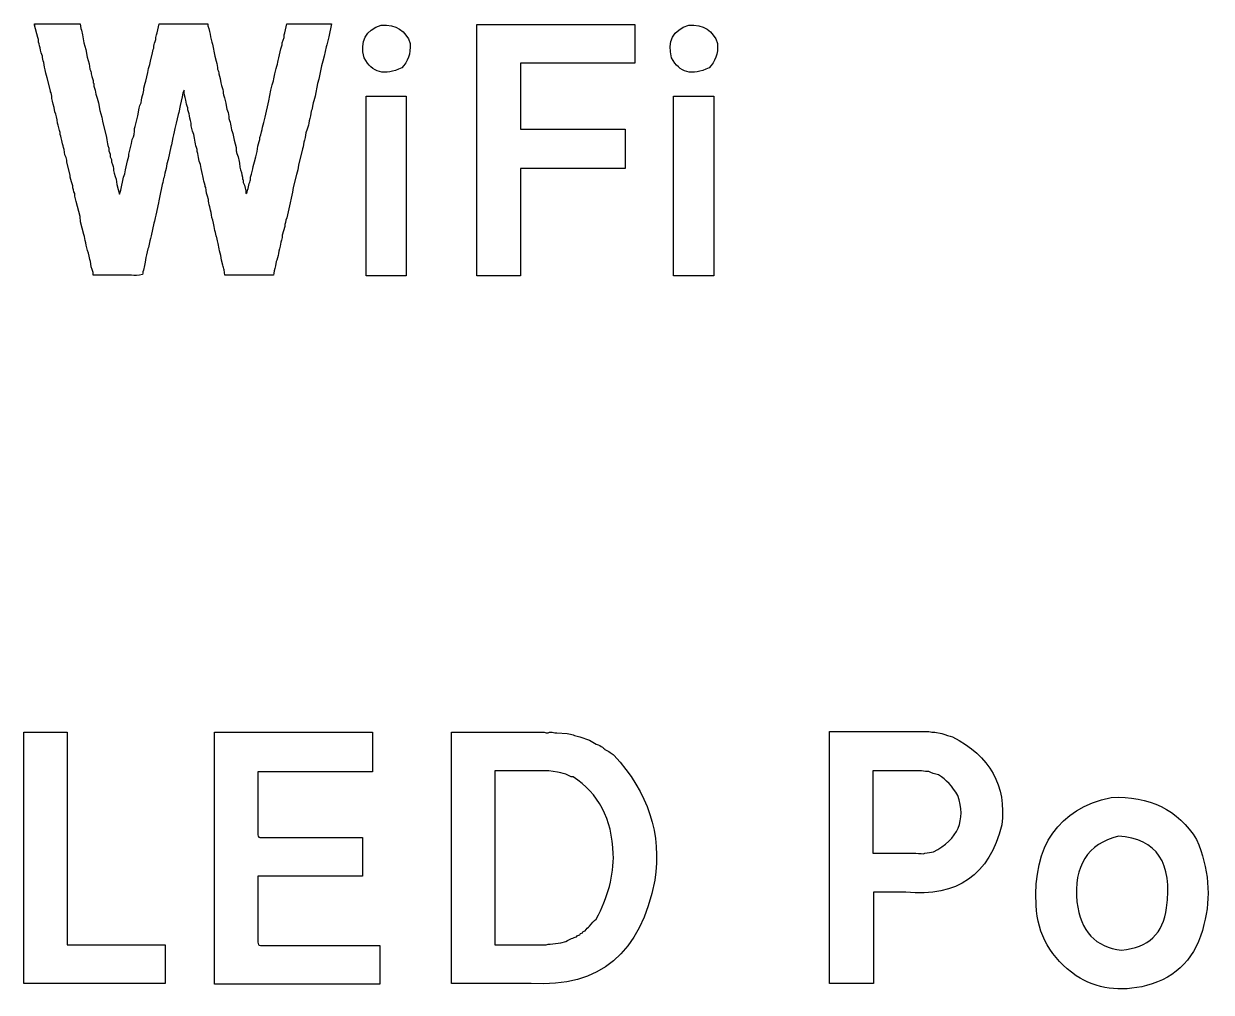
# Model space of a CAD drawing. Extents: x 224 to 350, y 17 to 279.
# Drawn here: x 243.6 to 256.03, y 49.41 to 59.55 of the extents above; entities that cross this region are included whole.
import ezdxf

# ---------------------------------------------------------------- set-up
doc = ezdxf.new("R2010")
doc.units = 0
doc.layers.add('For_Cutting', color=7, linetype='CONTINUOUS')

msp = doc.modelspace()

# ---------------------------------------------------------------- linework, layer by layer
at = {"layer": 'For_Cutting', "color": 7}
for points in [[(243.746442, 59.40195), (243.711992, 59.53286), (243.711992, 59.53986), (243.711992, 59.53286), (243.711992, 59.54666), (243.711992, 59.53966), (243.71228, 59.54692)], [(243.71228, 59.54692), (243.73984, 59.54692), (243.81563, 59.54692), (243.85008, 59.54692), (243.93965, 59.54692), (243.96721, 59.54692), (244.084344, 59.54692), (244.139464, 59.54692), (244.187694, 59.54692), (244.194594, 59.49872), (244.201494, 59.47802), (244.215274, 59.42982), (244.229054, 59.34712), (244.249724, 59.27822), (244.263504, 59.19552), (244.284174, 59.12662), (244.291074, 59.07152)], [(244.973404, 59.36065), (244.980304, 59.38135), (244.980304, 59.40205), (244.987204, 59.42965), (244.994104, 59.45035), (245.014774, 59.54685), (245.042334, 59.54685), (245.063004, 59.54685), (245.187028, 59.54685), (245.276598, 59.54685), (245.304158, 59.54685), (245.421291, 59.54685), (245.441961, 59.54685), (245.524641, 59.54685), (245.524641, 59.52615)], [(246.262031, 59.16081), (246.268931, 59.18841), (246.289601, 59.28491), (246.296501, 59.30561), (246.303401, 59.32631), (246.303401, 59.34701), (246.324071, 59.40211), (246.324071, 59.42971), (246.330971, 59.45041), (246.351641, 59.54691), (246.379201, 59.54691), (246.496334, 59.54691), (246.572124, 59.54691), (246.599684, 59.54691), (246.716817, 59.54691), (246.771937, 59.54691), (246.820167, 59.54691), (246.792607, 59.40911), (246.778827, 59.35401), (246.771927, 59.32641), (246.765027, 59.30571), (246.744357, 59.20921), (246.730577, 59.15411), (246.716797, 59.10591), (246.689237, 58.96811), (246.675457, 58.91991), (246.647897, 58.789), (246.634117, 58.7408), (246.627217, 58.7201), (246.613437, 58.6443), (246.606537, 58.6305), (246.599637, 58.5823)], [(243.753342, 59.35365), (243.753342, 59.38125)], [(245.552201, 59.40902), (245.565981, 59.35392), (245.572881, 59.33322), (245.600441, 59.20919), (245.614221, 59.15409)], [(243.794692, 59.20895), (243.780912, 59.24335), (243.774012, 59.27095)], [(244.849324, 58.81635), (244.856224, 58.85075), (244.856224, 58.87145), (244.870004, 58.92655), (244.876904, 58.94725), (244.897574, 59.03685), (244.904474, 59.07815), (244.918254, 59.11945), (244.925154, 59.15385), (244.945824, 59.24345), (244.952724, 59.27795), (244.959624, 59.29175)], [(243.877402, 58.84384), (243.842952, 58.98165), (243.829172, 59.02985), (243.822272, 59.06425), (243.815372, 59.09185), (243.808472, 59.14005)], [(246.220681, 58.98861), (246.227581, 59.02301), (246.241361, 59.07811)], [(244.304854, 59.02332), (244.311754, 58.99572), (244.318654, 58.97502), (244.325554, 58.95432), (244.325554, 58.92672)], [(245.641781, 59.02319), (245.655561, 58.97499), (245.662461, 58.92679), (245.669361, 58.89919), (245.676261, 58.87849)], [(243.891202, 58.78864), (243.884302, 58.82314)], [(244.332454, 58.91292), (244.332454, 58.89222)], [(244.353124, 58.80952), (244.366904, 58.76822), (244.380684, 58.72002), (244.394464, 58.63732), (244.415134, 58.56842), (244.422034, 58.52712), (244.463374, 58.35487)], [(245.276439, 58.851), (245.262659, 58.8234), (245.255759, 58.7821), (245.235089, 58.6925), (245.221309, 58.6167), (245.214409, 58.596), (245.193739, 58.5064), (245.186839, 58.4788), (245.179939, 58.4512), (245.173039, 58.4168), (245.166139, 58.3823), (245.159239, 58.3547), (245.145459, 58.2789), (245.138559, 58.2582), (245.110999, 58.12728), (245.097219, 58.07908), (245.090319, 58.03088)], [(246.096661, 58.46501), (246.110441, 58.51321), (246.124221, 58.56831), (246.165561, 58.74057), (246.186231, 58.85081), (246.200011, 58.90591)], [(244.573624, 57.86534), (244.587404, 57.81024), (244.601184, 57.76204), (244.614964, 57.80334), (244.642524, 57.94115), (244.656304, 57.97555), (244.663204, 58.01685), (244.683874, 58.11335), (244.697654, 58.16155), (244.697654, 58.18225), (244.711434, 58.23735), (244.718334, 58.26495), (244.725234, 58.29255), (244.732134, 58.33385), (244.745914, 58.36145), (244.752814, 58.38905), (244.759714, 58.42345), (244.759714, 58.45105), (244.766614, 58.47175), (244.780394, 58.52685), (244.794174, 58.58195), (244.807954, 58.66465), (244.814854, 58.69225), (244.821754, 58.70605), (244.828654, 58.71985)], [(245.717601, 58.69245), (245.724501, 58.65115), (245.738281, 58.61675), (245.745181, 58.57545), (245.745181, 58.55475)], [(243.925662, 58.62331), (243.918762, 58.67151)], [(245.324679, 58.62355), (245.317779, 58.64425), (245.317779, 58.66495)], [(243.973902, 58.43037), (243.960122, 58.48547), (243.953222, 58.50617)], [(245.393629, 58.30655), (245.386729, 58.34785), (245.379829, 58.38915), (245.366049, 58.42355), (245.359149, 58.45115), (245.352249, 58.47875), (245.352249, 58.50635)], [(245.765851, 58.47895), (245.772751, 58.43765)], [(246.578967, 58.4858), (246.565187, 58.4445), (246.551407, 58.4032), (246.544507, 58.355), (246.537607, 58.3274), (246.530707, 58.3067), (246.523807, 58.2585), (246.516907, 58.2378), (246.475567, 58.06554), (246.468667, 58.01734), (246.454887, 57.96914), (246.420437, 57.83133), (246.413537, 57.78313), (246.372197, 57.61088), (246.351527, 57.51438)], [(243.987702, 58.36827), (243.980802, 58.38897), (243.980802, 58.40967)], [(245.793421, 58.36185), (245.800321, 58.32745), (245.820991, 58.25165), (245.820991, 58.22405)], [(246.000181, 58.05167), (246.013961, 58.09987), (246.027741, 58.15497), (246.041521, 58.21007), (246.048421, 58.26517), (246.062201, 58.31337), (246.069101, 58.33407), (246.069101, 58.35477)], [(244.111742, 57.85147), (244.097962, 57.89277), (244.084182, 57.94097), (244.084182, 57.96167), (244.049732, 58.09947), (244.049732, 58.12017), (244.042832, 58.14777), (244.029052, 58.17537), (244.022152, 58.23047)], [(244.477154, 58.27217), (244.490934, 58.24457), (244.490934, 58.21697), (244.504714, 58.18247), (244.504714, 58.15487), (244.518494, 58.12727), (244.518494, 58.09967)], [(245.469459, 57.96905), (245.455679, 58.03105), (245.448779, 58.07235), (245.434999, 58.10675), (245.428099, 58.14805), (245.421199, 58.18935), (245.414299, 58.21005), (245.414299, 58.23075)], [(245.848561, 58.12065), (245.855461, 58.08615), (245.862361, 58.04485), (245.869261, 58.01725)], [(244.539164, 58.01007), (244.546064, 57.98247)], [(245.069649, 57.94128), (245.062749, 57.92748), (245.055849, 57.88618), (245.048949, 57.86548), (245.021389, 57.72767), (245.014489, 57.69317), (245.007589, 57.67247), (244.980029, 57.54156), (244.973129, 57.51396), (244.966229, 57.47946), (244.959329, 57.45876), (244.931769, 57.32785), (244.924869, 57.30025), (244.917969, 57.27265), (244.911069, 57.23825), (244.904169, 57.20385), (244.897269, 57.19005), (244.883489, 57.12805), (244.876589, 57.10045), (244.869689, 57.05225)], [(245.972621, 57.91383), (245.972621, 57.94143)], [(245.497039, 57.85185), (245.490139, 57.87945), (245.483239, 57.90015)], [(245.896831, 57.90695), (245.896831, 57.88625)], [(244.235782, 57.32089), (244.228882, 57.34159), (244.194432, 57.4725), (244.187532, 57.5276), (244.146192, 57.68607), (244.132412, 57.74117), (244.132412, 57.76877)], [(245.559079, 57.56933), (245.552179, 57.59693), (245.545279, 57.63133)], [(245.614219, 57.32818), (245.607319, 57.36258), (245.600419, 57.38328)], [(245.634919, 57.24538), (245.628019, 57.27298), (245.621119, 57.30748)], [(246.330857, 57.42478), (246.303297, 57.33518), (246.303297, 57.30758)], [(244.290912, 57.07978), (244.284012, 57.11418)], [(245.683159, 57.01808), (245.669379, 57.07318), (245.662479, 57.12138), (245.648699, 57.16958)], [(246.261957, 57.12148), (246.248177, 57.07328), (246.241277, 57.05948), (246.234377, 57.01128)], [(244.724996, 56.91435), (244.697436, 56.91435), (244.662986, 56.91435), (244.573416, 56.91435), (244.545856, 56.91435), (244.428722, 56.91435), (244.408052, 56.91435), (244.325372, 56.91435), (244.325372, 56.94195)], [(246.213707, 56.91478), (246.186147, 56.91478), (246.165477, 56.91478), (246.041453, 56.91478), (245.951883, 56.91478), (245.924323, 56.91478), (245.807189, 56.91478), (245.786519, 56.91478), (245.703839, 56.91478), (245.696939, 56.96988)], [(246.077415, 49.89762), (246.098085, 49.89762), (246.118755, 49.89762), (246.256559, 49.89762), (246.277229, 49.89762), (246.297899, 49.89762), (246.511495, 49.89762), (246.559725, 49.89762), (246.601065, 49.89762), (246.649295, 49.89762), (246.690635, 49.89762), (246.725085, 49.89762), (246.766425, 49.89762), (246.793985, 49.89762), (246.918008, 49.89762), (246.993798, 49.89762), (247.021358, 49.89762), (247.048918, 49.89762), (247.076478, 49.89762), (247.104038, 49.89762), (247.221171, 49.89762), (247.241841, 49.89762), (247.324521, 49.89762), (247.324521, 49.49109), (247.303851, 49.49109), (247.276291, 49.49109), (247.159157, 49.49109), (247.138487, 49.49109), (247.055807, 49.49109), (246.918003, 49.49109), (246.890443, 49.49109), (246.766419, 49.49109), (246.745749, 49.49109), (246.725079, 49.49109), (246.511483, 49.49109), (246.39435, 49.49109), (246.37368, 49.49109), (246.291, 49.49109), (246.26344, 49.49109), (246.24277, 49.49109), (246.104966, 49.49109), (246.077406, 49.49109), (246.056736, 49.49109), (245.932712, 49.49109), (245.843142, 49.49109), (245.815582, 49.49109), (245.698449, 49.49109), (245.677779, 49.49109), (245.595099, 49.49109), (245.595099, 49.51869), (245.595099, 49.64272), (245.595099, 49.69782), (245.595099, 49.75292), (245.595099, 49.77362), (245.595099, 49.80122), (245.595099, 49.92525), (245.595099, 49.94595), (245.595099, 50.08375), (245.595099, 50.13885), (245.595099, 50.16645), (245.595099, 50.29048), (245.595099, 50.31118), (245.595099, 50.33188), (245.595099, 50.54547), (245.595099, 50.59367), (245.595099, 50.61437), (245.595099, 50.64197), (245.595099, 50.76599), (245.595099, 50.86249), (245.595099, 50.88319), (245.595099, 50.91759), (245.595099, 50.93829), (245.595099, 50.96589), (245.595099, 50.98659), (245.595099, 51.12439), (245.595099, 51.24152), (245.595099, 51.26222), (245.595099, 51.34492), (245.595099, 51.43452), (245.595099, 51.46212), (245.595099, 51.57925), (245.595099, 51.59995), (245.595099, 51.68265), (245.595099, 51.75845), (245.595099, 51.79285), (245.595099, 51.88245), (245.595099, 51.91005), (245.595099, 52.02719), (245.595099, 52.04789), (245.595099, 52.13059), (245.636449, 52.13013)], [(245.636449, 52.13013), (245.684679, 52.13013), (245.822483, 52.13013), (245.877603, 52.13013), (245.932723, 52.13013), (245.987843, 52.13013), (246.042963, 52.13013), (246.180767, 52.13013), (246.201437, 52.13013), (246.222107, 52.13013), (246.435703, 52.13013), (246.483933, 52.13013), (246.525273, 52.13013), (246.573503, 52.13013), (246.614843, 52.13013), (246.649293, 52.13013), (246.690633, 52.13013), (246.718193, 52.13013), (246.842216, 52.13013), (246.918006, 52.13013), (246.945566, 52.13013), (246.973126, 52.13013), (247.000686, 52.13013), (247.028246, 52.13013), (247.145379, 52.13013), (247.166049, 52.13013), (247.248729, 52.13013), (247.248729, 51.71672), (247.228059, 51.71672), (247.193609, 51.71672), (247.172939, 51.71672), (247.145379, 51.71672), (247.124709, 51.71672), (246.986905, 51.71672), (246.959345, 51.71672), (246.924895, 51.71672), (246.835325, 51.71672), (246.807765, 51.71672), (246.690632, 51.71672), (246.669962, 51.71672), (246.587282, 51.71672), (246.559722, 51.71672), (246.532162, 51.71672), (246.511492, 51.71672), (246.387468, 51.71672), (246.297898, 51.71672), (246.270338, 51.71672), (246.153205, 51.71672), (246.132535, 51.71672), (246.049855, 51.71672), (246.049855, 51.05526)], [(248.909264, 49.49743), (248.888594, 49.49743), (248.854144, 49.49743), (248.833474, 49.49743), (248.805914, 49.49743), (248.785244, 49.49743), (248.64744, 49.49743), (248.433844, 49.49743), (248.337384, 49.49743), (248.316714, 49.49743), (248.282264, 49.49743), (248.261594, 49.49743), (248.234034, 49.49743), (248.213364, 49.49743), (248.07556, 49.49743), (248.07556, 49.51813), (248.07556, 49.54573), (248.07556, 49.56643), (248.07556, 49.59403), (248.07556, 49.71805), (248.07556, 49.77315), (248.07556, 49.82825), (248.07556, 49.84895), (248.07556, 49.98676), (248.07556, 50.01436), (248.07556, 50.04886), (248.07556, 50.07646), (248.07556, 50.11086), (248.07556, 50.20046), (248.07556, 50.22806), (248.07556, 50.3452), (248.07556, 50.3659), (248.07556, 50.4486), (248.07556, 50.4762), (248.07556, 50.5106), (248.07556, 50.6002), (248.07556, 50.6278), (248.07556, 50.74493), (248.07556, 50.76563), (248.07556, 50.84833), (248.07556, 50.89653), (248.07556, 50.95163), (248.07556, 51.00673), (248.07556, 51.06183), (248.07556, 51.08253), (248.07556, 51.10323), (248.07556, 51.31683), (248.07556, 51.36503), (248.07556, 51.40633), (248.07556, 51.45453), (248.07556, 51.49583), (248.07556, 51.53023), (248.07556, 51.57153), (248.07556, 51.59913), (248.07556, 51.72316), (248.07556, 51.79896), (248.07556, 51.82656), (248.07556, 51.85416), (248.07556, 51.88176), (248.07556, 51.90936), (248.07556, 52.0265), (248.07556, 52.0472), (248.07556, 52.1299), (248.12381, 52.13013)], [(248.12381, 52.13013), (248.15826, 52.13013), (248.371857, 52.13013), (248.413197, 52.13013), (248.447647, 52.13013), (248.475207, 52.13013), (248.495877, 52.13013), (248.633681, 52.13013), (248.723251, 52.13013), (248.757701, 52.13013), (248.854161, 52.13013), (248.888611, 52.13013), (248.916171, 52.13013), (248.936841, 52.13013), (248.971291, 52.13013), (249.047081, 52.13013), (249.067751, 52.12313), (249.088421, 52.12313), (249.102201, 52.13013), (249.129761, 52.13013), (249.157321, 52.12313), (249.177991, 52.12313), (249.288235, 52.11613), (249.322685, 52.10913), (249.350245, 52.10213), (249.364025, 52.09513), (249.419145, 52.08133), (249.522498, 52.04693), (249.591398, 52.00563), (249.612068, 51.99863)], [(252.831514, 50.45563), (252.741944, 50.45563), (252.714384, 50.45563), (252.59725, 50.45563), (252.57658, 50.45563), (252.4939, 50.45563), (252.4939, 49.49789), (252.46634, 49.49789), (252.43189, 49.49789), (252.40433, 49.49789), (252.36988, 49.49789), (252.28031, 49.49789), (252.25275, 49.49789), (252.135616, 49.49789), (252.114946, 49.49789), (252.032266, 49.49789), (252.032266, 49.52549), (252.032266, 49.64951), (252.032266, 49.70461), (252.032266, 49.75971), (252.032266, 49.78041), (252.032266, 49.80801), (252.032266, 49.93204), (252.032266, 49.95274), (252.032266, 50.09054), (252.032266, 50.14564), (252.032266, 50.17324), (252.032266, 50.29727), (252.032266, 50.31797), (252.032266, 50.33867), (252.032266, 50.55226), (252.032266, 50.60046), (252.032266, 50.62116), (252.032266, 50.64876), (252.032266, 50.77278), (252.032266, 50.86928), (252.032266, 50.88998), (252.032266, 50.92438), (252.032266, 50.94508), (252.032266, 50.97268), (252.032266, 50.99338), (252.032266, 51.13118), (252.032266, 51.24831), (252.032266, 51.26901), (252.032266, 51.35171), (252.032266, 51.44131), (252.032266, 51.46891), (252.032266, 51.58604), (252.032266, 51.60674), (252.032266, 51.68944), (252.032266, 51.76524), (252.032266, 51.79964), (252.032266, 51.88924), (252.032266, 51.91684), (252.032266, 52.03398), (252.032266, 52.05468), (252.032266, 52.13738), (252.073614, 52.13702)], [(252.073614, 52.13702), (252.121844, 52.13702), (252.163184, 52.13702), (252.211414, 52.13702), (252.252754, 52.13702), (252.273424, 52.13702), (252.362994, 52.13702), (252.404334, 52.13702), (252.438784, 52.13702), (252.466344, 52.13702), (252.487014, 52.13702), (252.624818, 52.13702), (252.652378, 52.13702), (252.776401, 52.13702), (252.872861, 52.13702), (252.955541, 52.13702), (253.072675, 52.13702)], [(253.134685, 52.13002), (253.210475, 52.11622)], [(249.219348, 51.70339), (249.184898, 51.71039), (249.095328, 51.72419), (249.067768, 51.72419), (249.047098, 51.72419), (248.909294, 51.72419), (248.888624, 51.72419), (248.764601, 51.72419), (248.743931, 51.72419), (248.530335, 51.72419), (248.530331, 49.9046)], [(253.072678, 51.71699), (253.038228, 51.71699), (252.996888, 51.72399), (252.969328, 51.72399), (252.948658, 51.72399), (252.824635, 51.72399), (252.735065, 51.72399), (252.707505, 51.72399), (252.590372, 51.72399), (252.569702, 51.72399), (252.487022, 51.72399), (252.487026, 50.86233)], [(249.350261, 51.66209), (249.329591, 51.66209)], [(246.084305, 51.02766), (246.132535, 51.02766), (246.173875, 51.02766), (246.222105, 51.02766), (246.263445, 51.02766), (246.311675, 51.02766), (246.353015, 51.02766), (246.470149, 51.02766), (246.511489, 51.02766), (246.545939, 51.02766), (246.587279, 51.02766), (246.614839, 51.02766), (246.738862, 51.02766), (246.814652, 51.02766), (246.842212, 51.02766), (246.869772, 51.02766), (246.897332, 51.02766), (246.924892, 51.02766), (247.042025, 51.02766), (247.062695, 51.02766), (247.145375, 51.02766), (247.145375, 50.62114), (247.097145, 50.62114), (247.055805, 50.62114), (246.938672, 50.62114), (246.918002, 50.62114), (246.835322, 50.62114), (246.745752, 50.62114), (246.718192, 50.62114), (246.601058, 50.62114), (246.580388, 50.62114), (246.497708, 50.62114), (246.421918, 50.62114), (246.387468, 50.62114), (246.297898, 50.62114), (246.270338, 50.62114), (246.153205, 50.62114), (246.132535, 50.62114), (246.049855, 50.62114), (246.049855, 49.93212)], [(252.487026, 50.86233), (252.514586, 50.86233), (252.604156, 50.86233), (252.679946, 50.86233), (252.700616, 50.86233), (252.721286, 50.86233), (252.790186, 50.86233), (252.810856, 50.86233), (252.831526, 50.86233), (252.852196, 50.86233), (252.907316, 50.86233)], [(253.031339, 50.86233), (253.079569, 50.86933), (253.120909, 50.87633)], [(249.398478, 50.0012), (249.419148, 50.0082), (249.426048, 50.022), (249.446718, 50.029), (249.453618, 50.0428), (249.474288, 50.0498)], [(248.530331, 49.9046), (248.564781, 49.9046), (248.661241, 49.9046), (248.737031, 49.9046), (248.757701, 49.9046), (248.778371, 49.9046), (248.799041, 49.9046), (248.819711, 49.9046), (248.840381, 49.9046), (248.861051, 49.9046), (248.881721, 49.9046), (248.950621, 49.9046), (248.971291, 49.9046), (248.998851, 49.9046), (249.019521, 49.9046), (249.067751, 49.9046), (249.088421, 49.9116), (249.109091, 49.9116), (249.219335, 49.9254), (249.274455, 49.9392)]]:
    msp.add_lwpolyline(points, dxfattribs=at)
for points in [[(247.341693, 59.53314)], [(248.383833, 59.54003), (248.432063, 59.54003), (248.569867, 59.54003), (248.624987, 59.54003), (248.680107, 59.54003), (248.735227, 59.54003), (248.790347, 59.54003), (248.928151, 59.54003), (248.948821, 59.54003), (248.969491, 59.54003), (249.183087, 59.54003), (249.231317, 59.54003), (249.272657, 59.54003), (249.320887, 59.54003), (249.362227, 59.54003), (249.396677, 59.54003), (249.438017, 59.54003), (249.465577, 59.54003), (249.589601, 59.54003), (249.665391, 59.54003), (249.692951, 59.54003), (249.720511, 59.54003), (249.748071, 59.54003), (249.775631, 59.54003), (249.892765, 59.54003), (249.913435, 59.54003), (249.996115, 59.54003), (249.996115, 59.13351), (249.975445, 59.13351), (249.940995, 59.13351), (249.920325, 59.13351), (249.892765, 59.13351), (249.872095, 59.13351), (249.734291, 59.13351), (249.706731, 59.13351), (249.672281, 59.13351), (249.582711, 59.13351), (249.555151, 59.13351), (249.438018, 59.13351), (249.417348, 59.13351), (249.334668, 59.13351), (249.307108, 59.13351), (249.279548, 59.13351), (249.258878, 59.13351), (249.134854, 59.13351), (249.045284, 59.13351), (249.017724, 59.13351), (248.90059, 59.13351), (248.87992, 59.13351), (248.79724, 59.13351), (248.79724, 58.44449), (248.84547, 58.44449), (248.88681, 58.44449), (249.003943, 58.44449), (249.024613, 58.44449), (249.107293, 58.44449), (249.196863, 58.44449), (249.224423, 58.44449), (249.341556, 58.44449), (249.362226, 58.44449), (249.444906, 58.44449), (249.520696, 58.44449), (249.555146, 58.44449), (249.644716, 58.44449), (249.672276, 58.44449), (249.78941, 58.44449), (249.81008, 58.44449), (249.89276, 58.44449), (249.89276, 58.03108), (249.84453, 58.03108), (249.80319, 58.03108), (249.686057, 58.03108), (249.665387, 58.03108), (249.582707, 58.03108), (249.493137, 58.03108), (249.465577, 58.03108), (249.348444, 58.03108), (249.327774, 58.03108), (249.245094, 58.03108), (249.169304, 58.03108), (249.134854, 58.03108), (249.045284, 58.03108), (249.017724, 58.03108), (248.90059, 58.03108), (248.87992, 58.03108), (248.79724, 58.03108), (248.79724, 56.90798), (248.76968, 56.90798), (248.645656, 56.90798), (248.618096, 56.90798), (248.590536, 56.90798), (248.562976, 56.90798), (248.445843, 56.90798), (248.425173, 56.90798), (248.342493, 56.90798), (248.342493, 56.92868), (248.342493, 56.95628), (248.342493, 56.97698), (248.342493, 57.00458), (248.342493, 57.1286), (248.342493, 57.1837), (248.342493, 57.2388), (248.342493, 57.2595), (248.342493, 57.3973), (248.342493, 57.4249), (248.342493, 57.4593), (248.342493, 57.4869), (248.342493, 57.5214), (248.342493, 57.611), (248.342493, 57.6386), (248.342493, 57.75573), (248.342493, 57.77643), (248.342493, 57.85913), (248.342493, 57.88673), (248.342493, 57.92113), (248.342493, 58.01073), (248.342493, 58.03833), (248.342493, 58.15546), (248.342493, 58.17616), (248.342493, 58.25886), (248.342493, 58.30706), (248.342493, 58.36216), (248.342493, 58.41726), (248.342493, 58.47236), (248.342493, 58.49306), (248.342493, 58.51376), (248.342493, 58.72736), (248.342493, 58.77556), (248.342493, 58.81686), (248.342493, 58.86506), (248.342493, 58.90636), (248.342493, 58.94086), (248.342493, 58.98216), (248.342493, 59.00976), (248.342493, 59.13378), (248.342493, 59.20958), (248.342493, 59.23718), (248.342493, 59.26478), (248.342493, 59.29238), (248.342493, 59.31998), (248.342493, 59.43711), (248.342493, 59.45781), (248.342493, 59.54051)], [(250.559414, 59.53314)], [(247.210777, 58.789), (247.300347, 58.789), (247.327907, 58.789), (247.355467, 58.789), (247.383027, 58.789), (247.50016, 58.789), (247.55528, 58.789), (247.60351, 58.789), (247.60351, 56.90798), (247.57595, 56.90798), (247.48638, 56.90798), (247.45882, 56.90798), (247.43126, 56.90798), (247.4037, 56.90798), (247.286567, 56.90798), (247.265897, 56.90798), (247.183217, 56.90798), (247.183217, 56.92868), (247.183217, 56.96308), (247.183217, 56.98378), (247.183217, 57.01138), (247.183217, 57.03208), (247.183217, 57.16989), (247.183217, 57.21809), (247.183217, 57.24569), (247.183217, 57.28009), (247.183217, 57.30769), (247.183217, 57.34209), (247.183217, 57.43169), (247.183217, 57.45929), (247.183217, 57.57643), (247.183217, 57.59713), (247.183217, 57.67983), (247.183217, 57.72803), (247.183217, 57.77623), (247.183217, 57.81753), (247.183217, 57.86573), (247.183217, 57.90703), (247.183217, 57.95523), (247.183217, 57.99653), (247.183217, 58.11366), (247.183217, 58.15496), (247.183217, 58.18936), (247.183217, 58.23066), (247.183217, 58.25826), (247.183217, 58.38228), (247.183217, 58.45808), (247.183217, 58.48568), (247.183217, 58.51328), (247.183217, 58.54088), (247.183217, 58.56848), (247.183217, 58.68562), (247.183217, 58.70632), (247.183217, 58.78902)], [(250.428498, 58.789), (250.518068, 58.789), (250.545628, 58.789), (250.573188, 58.789), (250.600748, 58.789), (250.717881, 58.789), (250.773001, 58.789), (250.821231, 58.789), (250.821231, 56.90798), (250.793671, 56.90798), (250.704101, 56.90798), (250.676541, 56.90798), (250.648981, 56.90798), (250.621421, 56.90798), (250.504287, 56.90798), (250.483617, 56.90798), (250.400937, 56.90798), (250.400937, 56.92868), (250.400937, 56.96308), (250.400937, 56.98378), (250.400937, 57.01138), (250.400937, 57.03208), (250.400937, 57.16989), (250.400937, 57.21809), (250.400937, 57.24569), (250.400937, 57.28009), (250.400937, 57.30769), (250.400937, 57.34209), (250.400937, 57.43169), (250.400937, 57.45929), (250.400937, 57.57643), (250.400937, 57.59713), (250.400937, 57.67983), (250.400937, 57.72803), (250.400937, 57.77623), (250.400937, 57.81753), (250.400937, 57.86573), (250.400937, 57.90703), (250.400937, 57.95523), (250.400937, 57.99653), (250.400937, 58.11366), (250.400937, 58.15496), (250.400937, 58.18936), (250.400937, 58.23066), (250.400937, 58.25826), (250.400937, 58.38228), (250.400937, 58.45808), (250.400937, 58.48568), (250.400937, 58.51328), (250.400937, 58.54088), (250.400937, 58.56848), (250.400937, 58.68562), (250.400937, 58.70632), (250.400937, 58.78902)], [(243.626235, 52.13013), (243.750258, 52.13013), (243.777818, 52.13013), (243.805378, 52.13013), (243.832938, 52.13013), (243.950072, 52.13013), (244.005192, 52.13013), (244.053422, 52.13013), (244.053422, 49.9046), (244.101652, 49.9046), (244.122322, 49.9046), (244.142992, 49.9046), (244.232562, 49.9046), (244.253232, 49.9046), (244.280792, 49.9046), (244.301462, 49.9046), (244.335912, 49.9046), (244.356582, 49.9046), (244.384142, 49.9046), (244.404812, 49.9046), (244.542616, 49.9046), (244.570176, 49.9046), (244.597736, 49.9046), (244.618406, 49.9046), (244.742429, 49.9046), (244.831999, 49.9046), (244.859559, 49.9046), (244.976692, 49.9046), (244.997362, 49.9046), (245.080042, 49.9046), (245.080042, 49.49807), (245.059372, 49.49807), (245.031812, 49.49807), (245.011142, 49.49807), (244.983582, 49.49807), (244.859559, 49.49807), (244.804439, 49.49807), (244.666635, 49.49807), (244.645965, 49.49807), (244.625295, 49.49807), (244.411699, 49.49807), (244.363469, 49.49807), (244.322129, 49.49807), (244.273899, 49.49807), (244.232559, 49.49807), (244.198109, 49.49807), (244.156769, 49.49807), (244.129209, 49.49807), (244.005185, 49.49807), (243.929395, 49.49807), (243.901835, 49.49807), (243.874275, 49.49807), (243.846715, 49.49807), (243.819155, 49.49807), (243.702022, 49.49807), (243.681352, 49.49807), (243.598672, 49.49807), (243.598672, 49.51877), (243.598672, 49.54637), (243.598672, 49.56707), (243.598672, 49.59467), (243.598672, 49.71869), (243.598672, 49.77379), (243.598672, 49.82889), (243.598672, 49.84959), (243.598672, 49.9874), (243.598672, 50.015), (243.598672, 50.0495), (243.598672, 50.0771), (243.598672, 50.1115), (243.598672, 50.2011), (243.598672, 50.2287), (243.598672, 50.34584), (243.598672, 50.36654), (243.598672, 50.44924), (243.598672, 50.47684), (243.598672, 50.51124), (243.598672, 50.60084), (243.598672, 50.62844), (243.598672, 50.74557), (243.598672, 50.76627), (243.598672, 50.84897), (243.598672, 50.89717), (243.598672, 50.95227), (243.598672, 51.00737), (243.598672, 51.06247), (243.598672, 51.08317), (243.598672, 51.10387), (243.598672, 51.31747), (243.598672, 51.36567), (243.598672, 51.40697), (243.598672, 51.45517), (243.598672, 51.49647), (243.598672, 51.53087), (243.598672, 51.57217), (243.598672, 51.59977), (243.598672, 51.7238), (243.598672, 51.7996), (243.598672, 51.8272), (243.598672, 51.8548), (243.598672, 51.8824), (243.598672, 51.91), (243.598672, 52.02714), (243.598672, 52.04784), (243.598672, 52.13054)], [(254.981274, 51.448)], [(255.057066, 51.04148)]]:
    msp.add_lwpolyline(points, close=True, dxfattribs=at)
for points in [[(245.524641, 59.52615), (245.541868, 59.484817), (245.551054, 59.445773), (245.552201, 59.40902)], [(247.162547, 59.18863), (247.115467, 59.36433), (247.175182, 59.479167), (247.341693, 59.53314)], [(247.341691, 59.53314), (247.49672, 59.53914), (247.597776, 59.474833), (247.644859, 59.34022)], [(250.380269, 59.18863), (250.333182, 59.36433), (250.392897, 59.479167), (250.559414, 59.53314)], [(250.559412, 59.53314), (250.714441, 59.53914), (250.815497, 59.474833), (250.86258, 59.34022)], [(243.753342, 59.38125), (243.748742, 59.388117), (243.746442, 59.395017), (243.746442, 59.40195)], [(243.774012, 59.27095), (243.768279, 59.304283), (243.761389, 59.33185), (243.753342, 59.35365)], [(244.959624, 59.29175), (244.960757, 59.31815), (244.965351, 59.341117), (244.973404, 59.36065)], [(247.644859, 59.34022), (247.649459, 59.234567), (247.619602, 59.149587), (247.555289, 59.08528)], [(250.86258, 59.34022), (250.86718, 59.234567), (250.837323, 59.149587), (250.77301, 59.08528)], [(243.808472, 59.14005), (243.798139, 59.16645), (243.793545, 59.189417), (243.794692, 59.20895)], [(247.555289, 59.08528), (247.376144, 58.998007), (247.24523, 59.032457), (247.162547, 59.18863)], [(250.77301, 59.08528), (250.593865, 58.998007), (250.462951, 59.032457), (250.380269, 59.18863)], [(244.291074, 59.07152), (244.297967, 59.05432), (244.302561, 59.038253), (244.304854, 59.02332)], [(245.614221, 59.15409), (245.622261, 59.12309), (245.626854, 59.095523), (245.628001, 59.07139)], [(245.628001, 59.07139), (245.634894, 59.05419), (245.639488, 59.038123), (245.641781, 59.02319)], [(246.241361, 59.07811), (246.251694, 59.111377), (246.258584, 59.138943), (246.262031, 59.16081)], [(244.325554, 58.92672), (244.331287, 58.922053), (244.333587, 58.917453), (244.332454, 58.91292)], [(246.200011, 58.90591), (246.211498, 58.938043), (246.218388, 58.96561), (246.220681, 58.98861)], [(243.884302, 58.82314), (243.879702, 58.830007), (243.877402, 58.836907), (243.877402, 58.84384)], [(244.332454, 58.89222), (244.345087, 58.86582), (244.351977, 58.838253), (244.353124, 58.80952)], [(244.828654, 58.71985), (244.830921, 58.756583), (244.837811, 58.78875), (244.849324, 58.81635)], [(245.297109, 58.74765), (245.284476, 58.78325), (245.277586, 58.8177), (245.276439, 58.851)], [(245.676261, 58.87849), (245.683148, 58.849757), (245.687741, 58.82449), (245.690041, 58.80269)], [(245.690041, 58.80269), (245.704968, 58.759023), (245.714154, 58.722277), (245.717601, 58.69245)], [(243.918762, 58.67151), (243.902682, 58.717443), (243.893495, 58.756487), (243.891202, 58.78864)], [(245.317779, 58.66495), (245.305146, 58.69135), (245.298256, 58.718917), (245.297109, 58.74765)], [(243.953222, 58.50617), (243.945182, 58.554437), (243.935995, 58.593483), (243.925662, 58.62331)], [(245.331579, 58.60285), (245.326979, 58.609717), (245.324679, 58.616617), (245.324679, 58.62355)], [(245.352249, 58.50635), (245.338469, 58.544283), (245.331579, 58.57645), (245.331579, 58.60285)], [(245.745181, 58.55475), (245.756661, 58.527217), (245.763551, 58.50195), (245.765851, 58.47895)], [(246.599637, 58.5823), (246.58815, 58.544433), (246.58126, 58.512267), (246.578967, 58.4858)], [(243.980802, 58.40967), (243.976202, 58.416537), (243.973902, 58.423437), (243.973902, 58.43037)], [(245.772751, 58.43765), (245.784238, 58.410117), (245.791128, 58.38485), (245.793421, 58.36185)], [(246.069101, 58.35477), (246.085181, 58.397237), (246.094368, 58.433983), (246.096661, 58.46501)], [(244.022152, 58.23047), (244.004925, 58.285603), (243.993442, 58.331537), (243.987702, 58.36827)], [(244.463374, 58.35487), (244.471414, 58.32387), (244.476007, 58.296303), (244.477154, 58.27217)], [(245.414299, 58.23075), (245.402812, 58.258283), (245.395922, 58.28355), (245.393629, 58.30655)], [(245.820991, 58.22405), (245.825591, 58.21145), (245.827891, 58.19995), (245.827891, 58.18955)], [(245.827891, 58.18955), (245.840524, 58.164283), (245.847414, 58.141317), (245.848561, 58.12065)], [(244.518494, 58.09967), (244.531127, 58.065203), (244.538017, 58.035337), (244.539164, 58.01007)], [(244.546064, 57.98247), (244.562144, 57.936537), (244.571331, 57.897493), (244.573624, 57.86534)], [(245.090319, 58.03088), (245.078832, 57.996413), (245.071942, 57.966547), (245.069649, 57.94128)], [(245.483239, 57.90015), (245.479772, 57.92655), (245.475179, 57.949517), (245.469459, 57.96905)], [(245.869261, 58.01725), (245.880748, 57.980517), (245.887638, 57.94835), (245.889931, 57.92075)], [(245.972621, 57.94143), (245.987548, 57.983897), (245.996734, 58.020643), (246.000181, 58.05167)], [(244.132412, 57.76877), (244.119779, 57.79517), (244.112889, 57.822737), (244.111742, 57.85147)], [(245.503939, 57.83115), (245.499339, 57.838017), (245.497039, 57.844917), (245.497039, 57.85185)], [(245.531499, 57.70713), (245.515419, 57.754197), (245.506232, 57.795537), (245.503939, 57.83115)], [(245.889931, 57.92075), (245.895664, 57.916083), (245.897964, 57.911483), (245.896831, 57.90695)], [(245.896831, 57.88625), (245.914058, 57.844917), (245.923244, 57.80587), (245.924391, 57.76911)], [(245.938171, 57.78291), (245.949658, 57.839177), (245.961141, 57.882817), (245.972621, 57.91383)], [(245.545279, 57.63133), (245.537239, 57.658863), (245.532646, 57.68413), (245.531499, 57.70713)], [(245.924391, 57.76911), (245.932431, 57.772443), (245.937024, 57.777043), (245.938171, 57.78291)], [(245.586639, 57.45908), (245.571712, 57.502747), (245.562526, 57.539497), (245.559079, 57.56933)], [(245.600419, 57.38328), (245.593526, 57.412013), (245.588932, 57.43728), (245.586639, 57.45908)], [(246.351527, 57.51438), (246.34004, 57.479913), (246.33315, 57.450047), (246.330857, 57.42478)], [(244.284012, 57.11418), (244.258745, 57.198013), (244.242669, 57.266917), (244.235782, 57.32089)], [(245.621119, 57.30748), (245.616519, 57.314347), (245.614219, 57.321247), (245.614219, 57.32818)], [(246.303297, 57.30758), (246.29181, 57.273113), (246.28492, 57.243247), (246.282627, 57.21798)], [(245.648699, 57.16958), (245.640659, 57.197113), (245.636066, 57.22238), (245.634919, 57.24538)], [(246.282627, 57.21798), (246.27114, 57.180113), (246.26425, 57.147947), (246.261957, 57.12148)], [(244.297812, 57.05908), (244.293212, 57.065947), (244.290912, 57.072847), (244.290912, 57.07978)], [(244.325372, 56.94195), (244.308145, 56.984417), (244.298959, 57.02346), (244.297812, 57.05908)], [(244.855909, 56.98335), (244.847869, 56.960417), (244.843276, 56.93975), (244.842129, 56.92135)], [(244.869689, 57.05225), (244.862802, 57.02585), (244.858209, 57.002883), (244.855909, 56.98335)], [(245.696939, 56.96988), (245.690052, 56.98708), (245.685459, 57.003147), (245.683159, 57.01808)], [(246.234377, 57.01128), (246.22289, 56.973413), (246.216, 56.941247), (246.213707, 56.91478)], [(244.842129, 56.92135), (244.797342, 56.91215), (244.758298, 56.909817), (244.724996, 56.91435)], [(253.072675, 52.13702), (253.096788, 52.13102), (253.117458, 52.128687), (253.134685, 52.13002)], [(253.210475, 52.11622), (253.252962, 52.100153), (253.289709, 52.088653), (253.320718, 52.08172)], [(249.612068, 51.99863), (249.636181, 51.985963), (249.654555, 51.974463), (249.667188, 51.96413)], [(249.667188, 51.96413), (249.675228, 51.959463), (249.679821, 51.954863), (249.680968, 51.95033)], [(253.320718, 52.08172), (253.714607, 51.87846), (253.886862, 51.570697), (253.837482, 51.15843)], [(249.680968, 51.95033), (249.722308, 51.92853), (249.754461, 51.907863), (249.777428, 51.88833)], [(249.777428, 51.88833), (250.136867, 51.499037), (250.279264, 51.062657), (250.204621, 50.57919)], [(253.176031, 51.68249), (253.134691, 51.69169), (253.10024, 51.70319), (253.072678, 51.71699)], [(249.329591, 51.66209), (249.289398, 51.68509), (249.25265, 51.698857), (249.219348, 51.70339)], [(249.770563, 50.85593), (249.755636, 51.22341), (249.615536, 51.49213), (249.350261, 51.66209)], [(253.375846, 51.46889), (253.321873, 51.56191), (253.255268, 51.63311), (253.176031, 51.68249)], [(253.120909, 50.87633), (253.38044, 51.01069), (253.465419, 51.20821), (253.375846, 51.46889)], [(254.981276, 51.448), (255.383205, 51.4652), (255.68178, 51.31821), (255.877002, 51.00703)], [(254.195792, 50.31801), (254.165932, 50.94731), (254.427759, 51.323973), (254.981274, 51.448)], [(253.837482, 51.15843), (253.707717, 50.634777), (253.372394, 50.40051), (252.831514, 50.45563)], [(246.049855, 51.05526), (246.052122, 51.03346), (246.063605, 51.02426), (246.084305, 51.02766)], [(255.057066, 51.04148), (254.733227, 50.959947), (254.588532, 50.730273), (254.622983, 50.35246)], [(255.56005, 50.29045), (255.628952, 50.762423), (255.461291, 51.012767), (255.057066, 51.04148)], [(255.877002, 51.00703), (256.004471, 50.701563), (256.029734, 50.405283), (255.952792, 50.11819)], [(249.591418, 50.1738), (249.715441, 50.402327), (249.775156, 50.629703), (249.770563, 50.85593)], [(252.907316, 50.86233), (252.949803, 50.863663), (252.98655, 50.86133), (253.017559, 50.85533)], [(253.017559, 50.85533), (253.022159, 50.86133), (253.026752, 50.863663), (253.031339, 50.86233)], [(250.204621, 50.57919), (250.059926, 49.81783), (249.628141, 49.457243), (248.909264, 49.49743)], [(254.622983, 50.35246), (254.660876, 50.0447), (254.817054, 49.877037), (255.091517, 49.84947)], [(254.616094, 49.58076), (254.35197, 49.764493), (254.211869, 50.010243), (254.195792, 50.31801)], [(255.091517, 49.84947), (255.372866, 49.874737), (255.529044, 50.02173), (255.56005, 50.29045)], [(249.474288, 50.0498), (249.489215, 50.0716), (249.505291, 50.087667), (249.522518, 50.098)], [(249.522518, 50.098), (249.545485, 50.129), (249.568451, 50.154267), (249.591418, 50.1738)], [(255.952792, 50.11819), (255.873555, 49.775977), (255.673739, 49.56238), (255.353345, 49.4774)], [(249.274455, 49.9392), (249.314648, 49.963333), (249.351396, 49.9794), (249.384698, 49.9874)], [(249.384698, 49.9874), (249.389298, 49.995467), (249.393891, 50.000067), (249.398478, 50.0012)], [(246.049855, 49.93212), (246.048722, 49.907987), (246.057908, 49.896487), (246.077415, 49.89762)], [(255.353345, 49.4774), (255.074292, 49.407353), (254.828542, 49.441807), (254.616094, 49.58076)]]:
    msp.add_open_spline(points, degree=3, dxfattribs=at)

doc.saveas('drawing.dxf')
